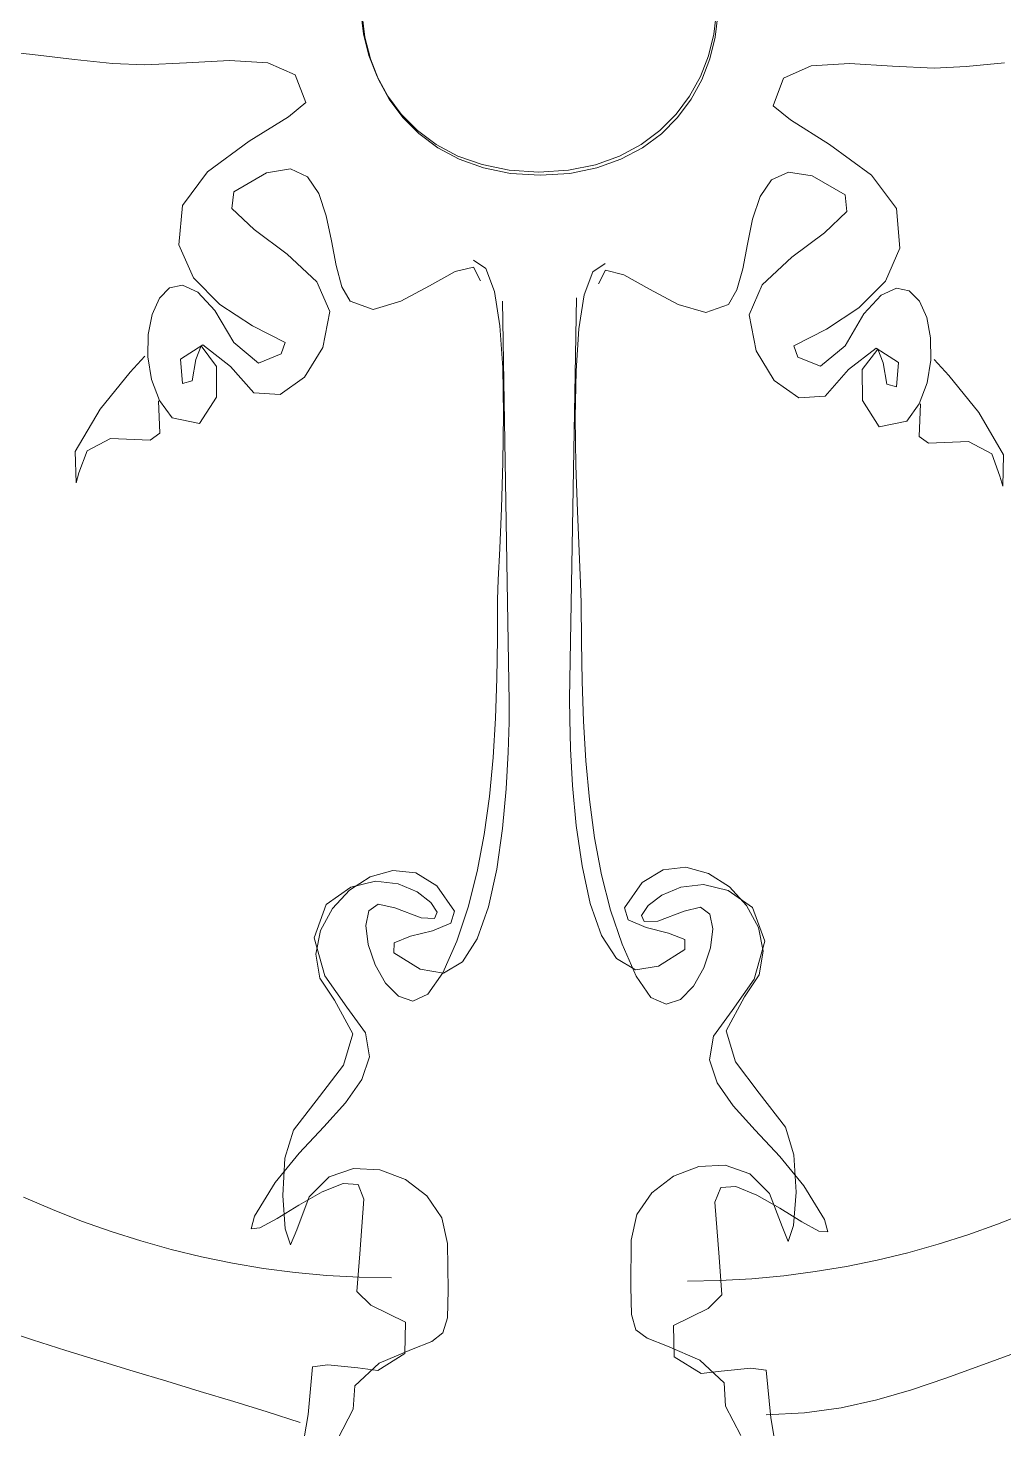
# Model space of a CAD drawing. Header units: centimetres. Extents: x -377343 to 693706, y 194584 to 813780.
# Drawn here: x 161332.78 to 161364.85, y 498018.21 to 498064.25 of the extents above; entities that cross this region are included whole.
import ezdxf

# ---------------------------------------------------------------- set-up
doc = ezdxf.new("R2010")
doc.units = ezdxf.units.CM
doc.layers.add('PIPA', color=11, linetype='Continuous')
doc.layers.add('TEXT', color=7, linetype='Continuous')

msp = doc.modelspace()

# ---------------------------------------------------------------- linework, layer by layer
at = {"layer": 'PIPA', "lineweight": 35, "extrusion": (0, 0.816497, 0.57735), "elevation": 193451.324}
msp.add_lwpolyline([(-421704.212, -325591.681), (-159560.265, -63447.734), (377343.333, -600351.331), (-158232.47, -1135927.133), (-693706.405, -600453.199), (-454216.825, -360963.619)], dxfattribs=at)
at = {"layer": 'TEXT', "color": 2, "linetype": 'Continuous', "lineweight": 13}
for p, q in [((161343.804, 498064.051), (161343.716, 498064.779)), ((161343.804, 498064.051), (161343.716, 498064.779)), ((161343.85, 498063.945), (161343.761, 498064.673)), ((161343.85, 498063.945), (161343.761, 498064.673)), ((161355.405, 498064.778), (161355.316, 498064.05)), ((161355.405, 498064.778), (161355.316, 498064.05)), ((161355.45, 498064.672), (161355.362, 498063.944)), ((161355.45, 498064.672), (161355.362, 498063.944)), ((161343.981, 498063.34), (161343.804, 498064.051)), ((161343.981, 498063.34), (161343.804, 498064.051)), ((161344.027, 498063.234), (161343.85, 498063.945)), ((161344.027, 498063.234), (161343.85, 498063.945)), ((161355.316, 498064.05), (161355.139, 498063.338)), ((161355.316, 498064.05), (161355.139, 498063.338)), ((161355.362, 498063.944), (161355.185, 498063.232)), ((161355.362, 498063.944), (161355.185, 498063.232)), ((161331.487, 498063.528), (161332.921, 498063.374)), ((161331.487, 498063.528), (161332.921, 498063.374)), ((161332.921, 498063.374), (161334.302, 498063.213)), ((161332.921, 498063.374), (161334.302, 498063.213)), ((161344.247, 498062.656), (161343.981, 498063.34)), ((161344.247, 498062.656), (161343.981, 498063.34)), ((161355.139, 498063.338), (161354.873, 498062.655)), ((161355.139, 498063.338), (161354.873, 498062.655)), ((161334.302, 498063.213), (161335.557, 498063.086)), ((161334.302, 498063.213), (161335.557, 498063.086)), ((161335.557, 498063.086), (161336.61, 498063.035)), ((161335.557, 498063.086), (161336.61, 498063.035)), ((161336.61, 498063.035), (161337.982, 498063.101)), ((161336.61, 498063.035), (161337.982, 498063.101)), ((161337.982, 498063.101), (161339.398, 498063.183)), ((161337.982, 498063.101), (161339.398, 498063.183)), ((161339.398, 498063.183), (161340.656, 498063.108)), ((161339.398, 498063.183), (161340.656, 498063.108)), ((161340.656, 498063.108), (161341.558, 498062.704)), ((161340.656, 498063.108), (161341.558, 498062.704)), ((161344.292, 498062.55), (161344.027, 498063.234)), ((161344.292, 498062.55), (161344.027, 498063.234)), ((161355.185, 498063.232), (161354.919, 498062.549)), ((161355.185, 498063.232), (161354.919, 498062.549)), ((161358.51, 498063.002), (161357.608, 498062.598)), ((161358.51, 498063.002), (161357.608, 498062.598)), ((161359.768, 498063.077), (161358.51, 498063.002)), ((161359.768, 498063.077), (161358.51, 498063.002)), ((161361.184, 498062.995), (161359.768, 498063.077)), ((161361.184, 498062.995), (161359.768, 498063.077)), ((161362.556, 498062.929), (161361.184, 498062.995)), ((161362.556, 498062.929), (161361.184, 498062.995)), ((161363.61, 498062.98), (161362.556, 498062.929)), ((161363.61, 498062.98), (161362.556, 498062.929)), ((161364.864, 498063.107), (161363.61, 498062.98)), ((161364.864, 498063.107), (161363.61, 498062.98)), ((161341.558, 498062.704), (161341.903, 498061.796)), ((161341.558, 498062.704), (161341.903, 498061.796)), ((161344.601, 498062.011), (161344.247, 498062.656)), ((161344.601, 498062.011), (161344.247, 498062.656)), ((161344.646, 498061.905), (161344.292, 498062.55)), ((161344.646, 498061.905), (161344.292, 498062.55)), ((161354.873, 498062.655), (161354.519, 498062.01)), ((161354.873, 498062.655), (161354.519, 498062.01)), ((161354.919, 498062.549), (161354.565, 498061.904)), ((161354.919, 498062.549), (161354.565, 498061.904)), ((161357.608, 498062.598), (161357.263, 498061.69)), ((161357.608, 498062.598), (161357.263, 498061.69)), ((161345.043, 498061.416), (161344.601, 498062.011)), ((161345.043, 498061.416), (161344.601, 498062.011)), ((161345.089, 498061.31), (161344.646, 498061.905)), ((161345.089, 498061.31), (161344.646, 498061.905)), ((161354.519, 498062.01), (161354.076, 498061.415)), ((161354.519, 498062.01), (161354.076, 498061.415)), ((161354.565, 498061.904), (161354.122, 498061.309)), ((161354.565, 498061.904), (161354.122, 498061.309)), ((161341.903, 498061.796), (161341.333, 498061.332)), ((161341.903, 498061.796), (161341.333, 498061.332)), ((161345.575, 498060.882), (161345.043, 498061.416)), ((161345.575, 498060.882), (161345.043, 498061.416)), ((161354.076, 498061.415), (161353.545, 498060.881)), ((161354.076, 498061.415), (161353.545, 498060.881)), ((161357.263, 498061.69), (161357.833, 498061.226)), ((161357.263, 498061.69), (161357.833, 498061.226)), ((161341.333, 498061.332), (161340.045, 498060.53)), ((161341.333, 498061.332), (161340.045, 498060.53)), ((161345.62, 498060.776), (161345.089, 498061.31)), ((161345.62, 498060.776), (161345.089, 498061.31)), ((161354.122, 498061.309), (161353.591, 498060.775)), ((161354.122, 498061.309), (161353.591, 498060.775)), ((161357.833, 498061.226), (161359.121, 498060.424)), ((161357.833, 498061.226), (161359.121, 498060.424)), ((161340.045, 498060.53), (161338.673, 498059.516)), ((161340.045, 498060.53), (161338.673, 498059.516)), ((161346.194, 498060.42), (161345.575, 498060.882)), ((161346.194, 498060.42), (161345.575, 498060.882)), ((161346.24, 498060.314), (161345.62, 498060.776)), ((161346.24, 498060.314), (161345.62, 498060.776)), ((161353.545, 498060.881), (161352.925, 498060.419)), ((161353.545, 498060.881), (161352.925, 498060.419)), ((161353.591, 498060.775), (161352.971, 498060.313)), ((161353.591, 498060.775), (161352.971, 498060.313)), ((161346.903, 498060.041), (161346.194, 498060.42)), ((161346.903, 498060.041), (161346.194, 498060.42)), ((161346.948, 498059.935), (161346.24, 498060.314)), ((161346.948, 498059.935), (161346.24, 498060.314)), ((161347.7, 498059.757), (161346.903, 498060.041)), ((161347.7, 498059.757), (161346.903, 498060.041)), ((161352.217, 498060.041), (161351.42, 498059.756)), ((161352.217, 498060.041), (161351.42, 498059.756)), ((161352.925, 498060.419), (161352.217, 498060.041)), ((161352.925, 498060.419), (161352.217, 498060.041)), ((161352.971, 498060.313), (161352.262, 498059.935)), ((161352.971, 498060.313), (161352.262, 498059.935)), ((161359.121, 498060.424), (161360.493, 498059.41)), ((161359.121, 498060.424), (161360.493, 498059.41)), ((161340.615, 498059.49), (161341.403, 498059.621)), ((161340.615, 498059.49), (161341.403, 498059.621)), ((161341.403, 498059.621), (161341.957, 498059.361)), ((161341.403, 498059.621), (161341.957, 498059.361)), ((161347.745, 498059.651), (161346.948, 498059.935)), ((161347.745, 498059.651), (161346.948, 498059.935)), ((161348.585, 498059.577), (161347.7, 498059.757)), ((161348.585, 498059.577), (161347.7, 498059.757)), ((161348.631, 498059.471), (161347.745, 498059.651)), ((161348.631, 498059.471), (161347.745, 498059.651)), ((161349.559, 498059.515), (161348.585, 498059.577)), ((161349.559, 498059.515), (161348.585, 498059.577)), ((161350.534, 498059.577), (161349.56, 498059.515)), ((161350.534, 498059.577), (161349.56, 498059.515)), ((161351.42, 498059.756), (161350.534, 498059.577)), ((161351.42, 498059.756), (161350.534, 498059.577)), ((161351.465, 498059.65), (161350.58, 498059.471)), ((161351.465, 498059.65), (161350.58, 498059.471)), ((161352.262, 498059.935), (161351.465, 498059.65)), ((161352.262, 498059.935), (161351.465, 498059.65)), ((161338.673, 498059.516), (161337.849, 498058.418)), ((161338.673, 498059.516), (161337.849, 498058.418)), ((161339.538, 498058.869), (161340.615, 498059.49)), ((161339.538, 498058.869), (161340.615, 498059.49)), ((161341.957, 498059.361), (161342.33, 498058.812)), ((161341.957, 498059.361), (161342.33, 498058.812)), ((161349.605, 498059.409), (161348.631, 498059.471)), ((161349.605, 498059.409), (161348.631, 498059.471)), ((161349.56, 498059.515), (161349.559, 498059.515)), ((161349.56, 498059.515), (161349.559, 498059.515)), ((161349.606, 498059.409), (161349.605, 498059.409)), ((161349.606, 498059.409), (161349.605, 498059.409)), ((161350.58, 498059.471), (161349.606, 498059.409)), ((161350.58, 498059.471), (161349.606, 498059.409)), ((161357.209, 498059.255), (161356.836, 498058.706)), ((161357.209, 498059.255), (161356.836, 498058.706)), ((161357.763, 498059.515), (161357.209, 498059.255)), ((161357.763, 498059.515), (161357.209, 498059.255)), ((161358.551, 498059.384), (161357.763, 498059.515)), ((161358.551, 498059.384), (161357.763, 498059.515)), ((161359.628, 498058.763), (161358.551, 498059.384)), ((161359.628, 498058.763), (161358.551, 498059.384)), ((161360.493, 498059.41), (161361.317, 498058.312)), ((161360.493, 498059.41), (161361.317, 498058.312)), ((161339.477, 498058.318), (161339.538, 498058.869)), ((161339.477, 498058.318), (161339.538, 498058.869)), ((161342.33, 498058.812), (161342.577, 498058.075)), ((161342.33, 498058.812), (161342.577, 498058.075)), ((161356.836, 498058.706), (161356.589, 498057.969)), ((161356.836, 498058.706), (161356.589, 498057.969)), ((161359.689, 498058.212), (161359.628, 498058.763)), ((161359.689, 498058.212), (161359.628, 498058.763)), ((161337.849, 498058.418), (161337.736, 498057.117)), ((161337.849, 498058.418), (161337.736, 498057.117)), ((161340.21, 498057.627), (161339.477, 498058.318)), ((161340.21, 498057.627), (161339.477, 498058.318)), ((161358.956, 498057.521), (161359.689, 498058.212)), ((161358.956, 498057.521), (161359.689, 498058.212)), ((161361.317, 498058.312), (161361.43, 498057.011)), ((161361.317, 498058.312), (161361.43, 498057.011)), ((161342.577, 498058.075), (161342.75, 498057.25)), ((161342.577, 498058.075), (161342.75, 498057.25)), ((161356.589, 498057.969), (161356.416, 498057.144)), ((161356.589, 498057.969), (161356.416, 498057.144)), ((161341.289, 498056.817), (161340.21, 498057.627)), ((161341.289, 498056.817), (161340.21, 498057.627)), ((161357.877, 498056.711), (161358.956, 498057.521)), ((161357.877, 498056.711), (161358.956, 498057.521)), ((161337.736, 498057.117), (161338.211, 498056.038)), ((161337.736, 498057.117), (161338.211, 498056.038)), ((161342.266, 498055.91), (161341.289, 498056.817)), ((161342.266, 498055.91), (161341.289, 498056.817)), ((161342.75, 498057.25), (161342.903, 498056.44)), ((161342.75, 498057.25), (161342.903, 498056.44)), ((161356.416, 498057.144), (161356.263, 498056.334)), ((161356.416, 498057.144), (161356.263, 498056.334)), ((161361.43, 498057.011), (161360.955, 498055.932)), ((161361.43, 498057.011), (161360.955, 498055.932)), ((161342.903, 498056.44), (161343.091, 498055.745)), ((161342.903, 498056.44), (161343.091, 498055.745)), ((161346.812, 498056.241), (161347.415, 498056.391)), ((161346.812, 498056.241), (161347.415, 498056.391)), ((161347.415, 498056.391), (161347.646, 498055.941)), ((161347.415, 498056.391), (161347.646, 498055.941)), ((161347.826, 498056.341), (161347.421, 498056.617)), ((161347.826, 498056.341), (161347.421, 498056.617)), ((161348.108, 498055.587), (161347.826, 498056.341)), ((161348.108, 498055.587), (161347.826, 498056.341)), ((161351.34, 498056.235), (161351.745, 498056.51)), ((161351.34, 498056.235), (161351.745, 498056.51)), ((161356.9, 498055.804), (161357.877, 498056.711)), ((161356.9, 498055.804), (161357.877, 498056.711)), ((161338.211, 498056.038), (161339.081, 498055.159)), ((161338.211, 498056.038), (161339.081, 498055.159)), ((161342.691, 498054.927), (161342.266, 498055.91)), ((161342.691, 498054.927), (161342.266, 498055.91)), ((161345.971, 498055.772), (161346.812, 498056.241)), ((161345.971, 498055.772), (161346.812, 498056.241)), ((161351.058, 498055.481), (161351.34, 498056.235)), ((161351.058, 498055.481), (161351.34, 498056.235)), ((161351.751, 498056.285), (161351.52, 498055.835)), ((161351.751, 498056.285), (161351.52, 498055.835)), ((161352.354, 498056.135), (161351.751, 498056.285)), ((161352.354, 498056.135), (161351.751, 498056.285)), ((161353.195, 498055.666), (161352.354, 498056.135)), ((161353.195, 498055.666), (161352.354, 498056.135)), ((161356.263, 498056.334), (161356.075, 498055.639)), ((161356.263, 498056.334), (161356.075, 498055.639)), ((161360.955, 498055.932), (161360.085, 498055.053)), ((161360.955, 498055.932), (161360.085, 498055.053)), ((161337.43, 498055.714), (161337.094, 498055.372)), ((161337.43, 498055.714), (161337.094, 498055.372)), ((161337.852, 498055.801), (161337.43, 498055.714)), ((161337.852, 498055.801), (161337.43, 498055.714)), ((161338.352, 498055.571), (161337.852, 498055.801)), ((161338.352, 498055.571), (161337.852, 498055.801)), ((161338.917, 498054.963), (161338.352, 498055.571)), ((161338.917, 498054.963), (161338.352, 498055.571)), ((161343.091, 498055.745), (161343.367, 498055.265)), ((161343.091, 498055.745), (161343.367, 498055.265)), ((161345.027, 498055.265), (161345.971, 498055.772)), ((161345.027, 498055.265), (161345.971, 498055.772)), ((161348.286, 498054.464), (161348.108, 498055.587)), ((161348.286, 498054.464), (161348.108, 498055.587)), ((161350.88, 498054.358), (161351.058, 498055.481)), ((161350.88, 498054.358), (161351.058, 498055.481)), ((161354.139, 498055.159), (161353.195, 498055.666)), ((161354.139, 498055.159), (161353.195, 498055.666)), ((161356.075, 498055.639), (161355.799, 498055.159)), ((161356.075, 498055.639), (161355.799, 498055.159)), ((161356.475, 498054.821), (161356.9, 498055.804)), ((161356.475, 498054.821), (161356.9, 498055.804)), ((161360.249, 498054.857), (161360.814, 498055.465)), ((161360.249, 498054.857), (161360.814, 498055.465)), ((161360.814, 498055.465), (161361.314, 498055.695)), ((161360.814, 498055.465), (161361.314, 498055.695)), ((161361.314, 498055.695), (161361.736, 498055.608)), ((161361.314, 498055.695), (161361.736, 498055.608)), ((161361.736, 498055.608), (161362.072, 498055.266)), ((161361.736, 498055.608), (161362.072, 498055.266)), ((161337.094, 498055.372), (161336.856, 498054.837)), ((161337.094, 498055.372), (161336.856, 498054.837)), ((161339.538, 498053.914), (161338.917, 498054.963)), ((161339.538, 498053.914), (161338.917, 498054.963)), ((161339.081, 498055.159), (161340.152, 498054.458)), ((161339.081, 498055.159), (161340.152, 498054.458)), ((161343.367, 498055.265), (161344.114, 498055.002)), ((161343.367, 498055.265), (161344.114, 498055.002)), ((161344.114, 498055.002), (161345.027, 498055.265)), ((161344.114, 498055.002), (161345.027, 498055.265)), ((161348.367, 498055.272), (161348.592, 498042.097)), ((161348.367, 498055.272), (161348.592, 498042.097)), ((161350.799, 498055.378), (161350.574, 498042.203)), ((161350.799, 498055.378), (161350.574, 498042.203)), ((161355.052, 498054.896), (161354.139, 498055.159)), ((161355.052, 498054.896), (161354.139, 498055.159)), ((161355.799, 498055.159), (161355.052, 498054.896)), ((161355.799, 498055.159), (161355.052, 498054.896)), ((161360.085, 498055.053), (161359.014, 498054.352)), ((161360.085, 498055.053), (161359.014, 498054.352)), ((161362.072, 498055.266), (161362.31, 498054.731)), ((161362.072, 498055.266), (161362.31, 498054.731)), ((161336.856, 498054.837), (161336.728, 498054.171)), ((161336.856, 498054.837), (161336.728, 498054.171)), ((161342.46, 498053.745), (161342.691, 498054.927)), ((161342.46, 498053.745), (161342.691, 498054.927)), ((161356.706, 498053.639), (161356.475, 498054.821)), ((161356.706, 498053.639), (161356.475, 498054.821)), ((161359.628, 498053.808), (161360.249, 498054.857)), ((161359.628, 498053.808), (161360.249, 498054.857)), ((161362.31, 498054.731), (161362.439, 498054.065)), ((161362.31, 498054.731), (161362.439, 498054.065)), ((161336.728, 498054.171), (161336.718, 498053.436)), ((161336.728, 498054.171), (161336.718, 498053.436)), ((161340.152, 498054.458), (161341.227, 498053.914)), ((161340.152, 498054.458), (161341.227, 498053.914)), ((161348.379, 498053.082), (161348.286, 498054.464)), ((161348.379, 498053.082), (161348.286, 498054.464)), ((161350.787, 498052.976), (161350.88, 498054.358)), ((161350.787, 498052.976), (161350.88, 498054.358)), ((161359.014, 498054.352), (161357.939, 498053.808)), ((161359.014, 498054.352), (161357.939, 498053.808)), ((161362.439, 498054.065), (161362.448, 498053.33)), ((161362.439, 498054.065), (161362.448, 498053.33)), ((161337.782, 498053.359), (161338.516, 498053.831)), ((161337.782, 498053.359), (161338.516, 498053.831)), ((161338.467, 498053.798), (161338.285, 498053.351)), ((161338.467, 498053.798), (161338.285, 498053.351)), ((161338.975, 498053.126), (161338.467, 498053.798)), ((161338.975, 498053.126), (161338.467, 498053.798)), ((161338.516, 498053.831), (161339.426, 498053.126)), ((161338.516, 498053.831), (161339.426, 498053.126)), ((161340.351, 498053.238), (161339.538, 498053.914)), ((161340.351, 498053.238), (161339.538, 498053.914)), ((161341.227, 498053.914), (161341.09, 498053.539)), ((161341.227, 498053.914), (161341.09, 498053.539)), ((161341.866, 498052.769), (161342.46, 498053.745)), ((161341.866, 498052.769), (161342.46, 498053.745)), ((161357.3, 498052.663), (161356.706, 498053.639)), ((161357.3, 498052.663), (161356.706, 498053.639)), ((161357.939, 498053.808), (161358.076, 498053.433)), ((161357.939, 498053.808), (161358.076, 498053.433)), ((161358.815, 498053.132), (161359.628, 498053.808)), ((161358.815, 498053.132), (161359.628, 498053.808)), ((161360.65, 498053.725), (161359.74, 498053.02)), ((161360.65, 498053.725), (161359.74, 498053.02)), ((161360.191, 498053.02), (161360.699, 498053.692)), ((161360.191, 498053.02), (161360.699, 498053.692)), ((161361.384, 498053.253), (161360.65, 498053.725)), ((161361.384, 498053.253), (161360.65, 498053.725)), ((161360.699, 498053.692), (161360.881, 498053.245)), ((161360.699, 498053.692), (161360.881, 498053.245)), ((161336.61, 498053.464), (161336.132, 498052.939)), ((161336.61, 498053.464), (161336.132, 498052.939)), ((161336.718, 498053.436), (161336.838, 498052.694)), ((161336.718, 498053.436), (161336.838, 498052.694)), ((161337.849, 498052.563), (161337.782, 498053.359)), ((161337.849, 498052.563), (161337.782, 498053.359)), ((161338.285, 498053.351), (161338.168, 498052.651)), ((161338.285, 498053.351), (161338.168, 498052.651)), ((161338.971, 498052.112), (161338.975, 498053.126)), ((161338.971, 498052.112), (161338.975, 498053.126)), ((161339.426, 498053.126), (161340.198, 498052.254)), ((161339.426, 498053.126), (161340.198, 498052.254)), ((161341.09, 498053.539), (161340.351, 498053.238)), ((161341.09, 498053.539), (161340.351, 498053.238)), ((161358.076, 498053.433), (161358.815, 498053.132)), ((161358.076, 498053.433), (161358.815, 498053.132)), ((161360.881, 498053.245), (161360.998, 498052.545)), ((161360.881, 498053.245), (161360.998, 498052.545)), ((161361.317, 498052.457), (161361.384, 498053.253)), ((161361.317, 498052.457), (161361.384, 498053.253)), ((161362.448, 498053.33), (161362.328, 498052.588)), ((161362.448, 498053.33), (161362.328, 498052.588)), ((161362.556, 498053.357), (161363.034, 498052.833)), ((161362.556, 498053.357), (161363.034, 498052.833)), ((161336.132, 498052.939), (161335.147, 498051.718)), ((161336.132, 498052.939), (161335.147, 498051.718)), ((161336.838, 498052.694), (161337.099, 498052.007)), ((161336.838, 498052.694), (161337.099, 498052.007)), ((161341.062, 498052.203), (161341.866, 498052.769)), ((161341.062, 498052.203), (161341.866, 498052.769)), ((161348.406, 498051.549), (161348.379, 498053.082)), ((161348.406, 498051.549), (161348.379, 498053.082)), ((161350.76, 498051.443), (161350.787, 498052.976)), ((161350.76, 498051.443), (161350.787, 498052.976)), ((161358.104, 498052.097), (161357.3, 498052.663)), ((161358.104, 498052.097), (161357.3, 498052.663)), ((161359.74, 498053.02), (161358.968, 498052.148)), ((161359.74, 498053.02), (161358.968, 498052.148)), ((161360.195, 498052.006), (161360.191, 498053.02)), ((161360.195, 498052.006), (161360.191, 498053.02)), ((161363.034, 498052.833), (161364.019, 498051.612)), ((161363.034, 498052.833), (161364.019, 498051.612)), ((161338.168, 498052.651), (161337.849, 498052.563)), ((161338.168, 498052.651), (161337.849, 498052.563)), ((161340.198, 498052.254), (161341.062, 498052.203)), ((161340.198, 498052.254), (161341.062, 498052.203)), ((161360.998, 498052.545), (161361.317, 498052.457)), ((161360.998, 498052.545), (161361.317, 498052.457)), ((161362.328, 498052.588), (161362.067, 498051.901)), ((161362.328, 498052.588), (161362.067, 498051.901)), ((161337.103, 498050.928), (161337.061, 498052)), ((161337.103, 498050.928), (161337.061, 498052)), ((161337.099, 498052.007), (161337.511, 498051.437)), ((161337.099, 498052.007), (161337.511, 498051.437)), ((161338.416, 498051.249), (161338.971, 498052.112)), ((161338.416, 498051.249), (161338.971, 498052.112)), ((161358.968, 498052.148), (161358.104, 498052.097)), ((161358.968, 498052.148), (161358.104, 498052.097)), ((161360.75, 498051.143), (161360.195, 498052.006)), ((161360.75, 498051.143), (161360.195, 498052.006)), ((161362.067, 498051.901), (161361.655, 498051.331)), ((161362.067, 498051.901), (161361.655, 498051.331)), ((161362.063, 498050.822), (161362.105, 498051.894)), ((161362.063, 498050.822), (161362.105, 498051.894)), ((161335.147, 498051.718), (161334.33, 498050.328)), ((161335.147, 498051.718), (161334.33, 498050.328)), ((161337.511, 498051.437), (161338.416, 498051.249)), ((161337.511, 498051.437), (161338.416, 498051.249)), ((161348.385, 498049.976), (161348.406, 498051.549)), ((161348.385, 498049.976), (161348.406, 498051.549)), ((161350.781, 498049.87), (161350.76, 498051.443)), ((161350.781, 498049.87), (161350.76, 498051.443)), ((161361.655, 498051.331), (161360.75, 498051.143)), ((161361.655, 498051.331), (161360.75, 498051.143)), ((161364.019, 498051.612), (161364.836, 498050.222)), ((161364.019, 498051.612), (161364.836, 498050.222)), ((161336.794, 498050.707), (161337.103, 498050.928)), ((161336.794, 498050.707), (161337.103, 498050.928)), ((161362.372, 498050.601), (161362.063, 498050.822)), ((161362.372, 498050.601), (161362.063, 498050.822)), ((161334.45, 498049.627), (161334.717, 498050.356)), ((161334.45, 498049.627), (161334.717, 498050.356)), ((161334.717, 498050.356), (161335.484, 498050.761)), ((161334.717, 498050.356), (161335.484, 498050.761)), ((161335.484, 498050.761), (161336.794, 498050.707)), ((161335.484, 498050.761), (161336.794, 498050.707)), ((161363.682, 498050.655), (161362.372, 498050.601)), ((161363.682, 498050.655), (161362.372, 498050.601)), ((161364.449, 498050.25), (161363.682, 498050.655)), ((161364.449, 498050.25), (161363.682, 498050.655)), ((161334.33, 498050.328), (161334.358, 498049.297)), ((161334.33, 498050.328), (161334.358, 498049.297)), ((161348.337, 498048.472), (161348.385, 498049.976)), ((161348.337, 498048.472), (161348.385, 498049.976)), ((161364.716, 498049.521), (161364.449, 498050.25)), ((161364.716, 498049.521), (161364.449, 498050.25)), ((161364.836, 498050.222), (161364.808, 498049.191)), ((161364.836, 498050.222), (161364.808, 498049.191)), ((161334.358, 498049.297), (161334.45, 498049.627)), ((161334.358, 498049.297), (161334.45, 498049.627)), ((161350.829, 498048.366), (161350.781, 498049.87)), ((161350.829, 498048.366), (161350.781, 498049.87)), ((161364.808, 498049.191), (161364.716, 498049.521)), ((161364.808, 498049.191), (161364.716, 498049.521)), ((161348.278, 498047.147), (161348.337, 498048.472)), ((161348.278, 498047.147), (161348.337, 498048.472)), ((161350.888, 498047.041), (161350.829, 498048.366)), ((161350.888, 498047.041), (161350.829, 498048.366)), ((161348.229, 498046.109), (161348.278, 498047.147)), ((161348.229, 498046.109), (161348.278, 498047.147)), ((161350.937, 498046.003), (161350.888, 498047.041)), ((161350.937, 498046.003), (161350.888, 498047.041)), ((161348.209, 498045.468), (161348.229, 498046.109)), ((161348.209, 498045.468), (161348.229, 498046.109)), ((161350.957, 498045.362), (161350.937, 498046.003)), ((161350.957, 498045.362), (161350.937, 498046.003)), ((161348.204, 498044.176), (161348.209, 498045.468)), ((161348.204, 498044.176), (161348.209, 498045.468)), ((161350.962, 498044.07), (161350.957, 498045.362)), ((161350.962, 498044.07), (161350.957, 498045.362)), ((161348.184, 498042.873), (161348.204, 498044.176)), ((161348.184, 498042.873), (161348.204, 498044.176)), ((161350.982, 498042.767), (161350.962, 498044.07)), ((161350.982, 498042.767), (161350.962, 498044.07)), ((161348.139, 498041.569), (161348.184, 498042.873)), ((161348.139, 498041.569), (161348.184, 498042.873)), ((161351.027, 498041.463), (161350.982, 498042.767)), ((161351.027, 498041.463), (161350.982, 498042.767)), ((161348.592, 498042.097), (161348.586, 498041.431)), ((161348.592, 498042.097), (161348.586, 498041.431)), ((161350.574, 498042.203), (161350.58, 498041.537)), ((161350.574, 498042.203), (161350.58, 498041.537)), ((161348.061, 498040.272), (161348.139, 498041.569)), ((161348.061, 498040.272), (161348.139, 498041.569)), ((161348.586, 498041.431), (161348.558, 498040.448)), ((161348.586, 498041.431), (161348.558, 498040.448)), ((161350.58, 498041.537), (161350.608, 498040.554)), ((161350.58, 498041.537), (161350.608, 498040.554)), ((161351.105, 498040.166), (161351.027, 498041.463)), ((161351.105, 498040.166), (161351.027, 498041.463)), ((161347.941, 498038.994), (161348.061, 498040.272)), ((161347.941, 498038.994), (161348.061, 498040.272)), ((161348.558, 498040.448), (161348.492, 498039.249)), ((161348.558, 498040.448), (161348.492, 498039.249)), ((161350.608, 498040.554), (161350.674, 498039.355)), ((161350.608, 498040.554), (161350.674, 498039.355)), ((161351.225, 498038.888), (161351.105, 498040.166)), ((161351.225, 498038.888), (161351.105, 498040.166)), ((161350.674, 498039.355), (161350.793, 498038.041)), ((161350.674, 498039.355), (161350.793, 498038.041)), ((161347.771, 498037.742), (161347.941, 498038.994)), ((161347.771, 498037.742), (161347.941, 498038.994)), ((161348.492, 498039.249), (161348.373, 498037.935)), ((161348.492, 498039.249), (161348.373, 498037.935)), ((161351.395, 498037.636), (161351.225, 498038.888)), ((161351.395, 498037.636), (161351.225, 498038.888)), ((161348.373, 498037.935), (161348.184, 498036.607)), ((161348.373, 498037.935), (161348.184, 498036.607)), ((161350.793, 498038.041), (161350.982, 498036.713)), ((161350.793, 498038.041), (161350.982, 498036.713)), ((161347.541, 498036.527), (161347.771, 498037.742)), ((161347.541, 498036.527), (161347.771, 498037.742)), ((161351.625, 498036.421), (161351.395, 498037.636)), ((161351.625, 498036.421), (161351.395, 498037.636)), ((161344.769, 498036.561), (161344.025, 498036.354)), ((161344.769, 498036.561), (161344.025, 498036.354)), ((161345.516, 498036.48), (161344.769, 498036.561)), ((161345.516, 498036.48), (161344.769, 498036.561)), ((161348.184, 498036.607), (161347.911, 498035.368)), ((161348.184, 498036.607), (161347.911, 498035.368)), ((161350.982, 498036.713), (161351.255, 498035.474)), ((161350.982, 498036.713), (161351.255, 498035.474)), ((161352.957, 498036.161), (161353.65, 498036.586)), ((161352.957, 498036.161), (161353.65, 498036.586)), ((161353.65, 498036.586), (161354.397, 498036.667)), ((161353.65, 498036.586), (161354.397, 498036.667)), ((161354.397, 498036.667), (161355.141, 498036.46)), ((161354.397, 498036.667), (161355.141, 498036.46)), ((161344.025, 498036.354), (161343.342, 498035.918)), ((161344.025, 498036.354), (161343.342, 498035.918)), ((161343.386, 498036.014), (161344.193, 498036.204)), ((161343.386, 498036.014), (161344.193, 498036.204)), ((161344.193, 498036.204), (161344.939, 498036.118)), ((161344.193, 498036.204), (161344.939, 498036.118)), ((161344.939, 498036.118), (161345.566, 498035.854)), ((161344.939, 498036.118), (161345.566, 498035.854)), ((161346.209, 498036.055), (161345.516, 498036.48)), ((161346.209, 498036.055), (161345.516, 498036.48)), ((161347.243, 498035.357), (161347.541, 498036.527)), ((161347.243, 498035.357), (161347.541, 498036.527)), ((161351.923, 498035.251), (161351.625, 498036.421)), ((161351.923, 498035.251), (161351.625, 498036.421)), ((161352.375, 498035.334), (161352.957, 498036.161)), ((161352.375, 498035.334), (161352.957, 498036.161)), ((161354.973, 498036.098), (161354.227, 498036.012)), ((161354.973, 498036.098), (161354.227, 498036.012)), ((161355.78, 498035.908), (161354.973, 498036.098)), ((161355.78, 498035.908), (161354.973, 498036.098)), ((161355.141, 498036.46), (161355.824, 498036.024)), ((161355.141, 498036.46), (161355.824, 498036.024)), ((161342.579, 498035.447), (161343.386, 498036.014)), ((161342.579, 498035.447), (161343.386, 498036.014)), ((161343.342, 498035.918), (161342.777, 498035.309)), ((161343.342, 498035.918), (161342.777, 498035.309)), ((161345.566, 498035.854), (161346.014, 498035.511)), ((161345.566, 498035.854), (161346.014, 498035.511)), ((161346.791, 498035.228), (161346.209, 498036.055)), ((161346.791, 498035.228), (161346.209, 498036.055)), ((161353.6, 498035.748), (161353.152, 498035.405)), ((161353.6, 498035.748), (161353.152, 498035.405)), ((161354.227, 498036.012), (161353.6, 498035.748)), ((161354.227, 498036.012), (161353.6, 498035.748)), ((161356.587, 498035.34), (161355.78, 498035.908)), ((161356.587, 498035.34), (161355.78, 498035.908)), ((161355.824, 498036.024), (161356.389, 498035.415)), ((161355.824, 498036.024), (161356.389, 498035.415)), ((161342.178, 498034.345), (161342.579, 498035.447)), ((161342.178, 498034.345), (161342.579, 498035.447)), ((161342.777, 498035.309), (161342.388, 498034.585)), ((161342.777, 498035.309), (161342.388, 498034.585)), ((161343.978, 498035.23), (161343.88, 498034.751)), ((161343.978, 498035.23), (161343.88, 498034.751)), ((161344.285, 498035.459), (161343.978, 498035.23)), ((161344.285, 498035.459), (161343.978, 498035.23)), ((161344.831, 498035.334), (161344.285, 498035.459)), ((161344.831, 498035.334), (161344.285, 498035.459)), ((161345.691, 498035), (161344.831, 498035.334)), ((161345.691, 498035), (161344.831, 498035.334)), ((161346.014, 498035.511), (161346.224, 498035.188)), ((161346.014, 498035.511), (161346.224, 498035.188)), ((161346.224, 498035.188), (161346.136, 498034.985)), ((161346.224, 498035.188), (161346.136, 498034.985)), ((161346.668, 498034.828), (161346.791, 498035.228)), ((161346.668, 498034.828), (161346.791, 498035.228)), ((161346.868, 498034.243), (161347.243, 498035.357)), ((161346.868, 498034.243), (161347.243, 498035.357)), ((161347.911, 498035.368), (161347.539, 498034.317)), ((161347.911, 498035.368), (161347.539, 498034.317)), ((161351.255, 498035.474), (161351.627, 498034.423)), ((161351.255, 498035.474), (161351.627, 498034.423)), ((161352.298, 498034.137), (161351.923, 498035.251)), ((161352.298, 498034.137), (161351.923, 498035.251)), ((161352.498, 498034.934), (161352.375, 498035.334)), ((161352.498, 498034.934), (161352.375, 498035.334)), ((161353.152, 498035.405), (161352.942, 498035.082)), ((161353.152, 498035.405), (161352.942, 498035.082)), ((161353.475, 498034.894), (161354.335, 498035.228)), ((161353.475, 498034.894), (161354.335, 498035.228)), ((161354.335, 498035.228), (161354.881, 498035.353)), ((161354.335, 498035.228), (161354.881, 498035.353)), ((161354.881, 498035.353), (161355.188, 498035.124)), ((161354.881, 498035.353), (161355.188, 498035.124)), ((161356.389, 498035.415), (161356.778, 498034.692)), ((161356.389, 498035.415), (161356.778, 498034.692)), ((161356.988, 498034.239), (161356.587, 498035.34)), ((161356.988, 498034.239), (161356.587, 498035.34)), ((161343.88, 498034.751), (161343.959, 498034.127)), ((161343.88, 498034.751), (161343.959, 498034.127)), ((161346.136, 498034.985), (161345.691, 498035)), ((161346.136, 498034.985), (161345.691, 498035)), ((161346.073, 498034.581), (161346.668, 498034.828)), ((161346.073, 498034.581), (161346.668, 498034.828)), ((161353.093, 498034.687), (161352.498, 498034.934)), ((161353.093, 498034.687), (161352.498, 498034.934)), ((161352.942, 498035.082), (161353.03, 498034.879)), ((161352.942, 498035.082), (161353.03, 498034.879)), ((161353.03, 498034.879), (161353.475, 498034.894)), ((161353.03, 498034.879), (161353.475, 498034.894)), ((161355.188, 498035.124), (161355.286, 498034.645)), ((161355.188, 498035.124), (161355.286, 498034.645)), ((161342.529, 498033.094), (161342.178, 498034.345)), ((161342.529, 498033.094), (161342.178, 498034.345)), ((161342.388, 498034.585), (161342.232, 498033.805)), ((161342.388, 498034.585), (161342.232, 498033.805)), ((161344.806, 498034.185), (161345.341, 498034.397)), ((161344.806, 498034.185), (161345.341, 498034.397)), ((161345.341, 498034.397), (161346.073, 498034.581)), ((161345.341, 498034.397), (161346.073, 498034.581)), ((161346.407, 498033.194), (161346.868, 498034.243)), ((161346.407, 498033.194), (161346.868, 498034.243)), ((161347.539, 498034.317), (161347.05, 498033.557)), ((161347.539, 498034.317), (161347.05, 498033.557)), ((161351.627, 498034.423), (161352.116, 498033.663)), ((161351.627, 498034.423), (161352.116, 498033.663)), ((161353.825, 498034.503), (161353.093, 498034.687)), ((161353.825, 498034.503), (161353.093, 498034.687)), ((161354.361, 498034.291), (161353.825, 498034.503)), ((161354.361, 498034.291), (161353.825, 498034.503)), ((161354.364, 498033.96), (161354.361, 498034.291)), ((161354.364, 498033.96), (161354.361, 498034.291)), ((161355.286, 498034.645), (161355.207, 498034.021)), ((161355.286, 498034.645), (161355.207, 498034.021)), ((161356.778, 498034.692), (161356.934, 498033.911)), ((161356.778, 498034.692), (161356.934, 498033.911)), ((161342.232, 498033.805), (161342.367, 498033.024)), ((161342.232, 498033.805), (161342.367, 498033.024)), ((161343.959, 498034.127), (161344.183, 498033.462)), ((161343.959, 498034.127), (161344.183, 498033.462)), ((161344.802, 498033.854), (161344.806, 498034.185)), ((161344.802, 498033.854), (161344.806, 498034.185)), ((161345.665, 498033.314), (161344.802, 498033.854)), ((161345.665, 498033.314), (161344.802, 498033.854)), ((161352.759, 498033.088), (161352.298, 498034.137)), ((161352.759, 498033.088), (161352.298, 498034.137)), ((161353.501, 498033.42), (161354.364, 498033.96)), ((161353.501, 498033.42), (161354.364, 498033.96)), ((161355.207, 498034.021), (161354.983, 498033.356)), ((161355.207, 498034.021), (161354.983, 498033.356)), ((161356.638, 498032.988), (161356.988, 498034.239)), ((161356.638, 498032.988), (161356.988, 498034.239)), ((161356.934, 498033.911), (161356.799, 498033.13)), ((161356.934, 498033.911), (161356.799, 498033.13)), ((161344.183, 498033.462), (161344.523, 498032.861)), ((161344.183, 498033.462), (161344.523, 498032.861)), ((161347.05, 498033.557), (161346.431, 498033.189)), ((161347.05, 498033.557), (161346.431, 498033.189)), ((161352.116, 498033.663), (161352.735, 498033.295)), ((161352.116, 498033.663), (161352.735, 498033.295)), ((161352.735, 498033.295), (161353.501, 498033.42)), ((161352.735, 498033.295), (161353.501, 498033.42)), ((161354.983, 498033.356), (161354.643, 498032.755)), ((161354.983, 498033.356), (161354.643, 498032.755)), ((161342.367, 498033.024), (161342.85, 498032.3)), ((161342.367, 498033.024), (161342.85, 498032.3)), ((161343.254, 498032.068), (161342.529, 498033.094)), ((161343.254, 498032.068), (161342.529, 498033.094)), ((161344.523, 498032.861), (161344.946, 498032.429)), ((161344.523, 498032.861), (161344.946, 498032.429)), ((161346.431, 498033.189), (161345.665, 498033.314)), ((161346.431, 498033.189), (161345.665, 498033.314)), ((161345.919, 498032.491), (161346.407, 498033.194)), ((161345.919, 498032.491), (161346.407, 498033.194)), ((161353.247, 498032.385), (161352.759, 498033.088)), ((161353.247, 498032.385), (161352.759, 498033.088)), ((161355.912, 498031.962), (161356.638, 498032.988)), ((161355.912, 498031.962), (161356.638, 498032.988)), ((161356.799, 498033.13), (161356.317, 498032.406)), ((161356.799, 498033.13), (161356.317, 498032.406)), ((161344.946, 498032.429), (161345.422, 498032.271)), ((161344.946, 498032.429), (161345.422, 498032.271)), ((161345.422, 498032.271), (161345.919, 498032.491)), ((161345.422, 498032.271), (161345.919, 498032.491)), ((161354.643, 498032.755), (161354.22, 498032.323)), ((161354.643, 498032.755), (161354.22, 498032.323)), ((161356.317, 498032.406), (161355.72, 498031.294)), ((161356.317, 498032.406), (161355.72, 498031.294)), ((161342.85, 498032.3), (161343.446, 498031.188)), ((161342.85, 498032.3), (161343.446, 498031.188)), ((161343.867, 498031.224), (161343.254, 498032.068)), ((161343.867, 498031.224), (161343.254, 498032.068)), ((161353.744, 498032.165), (161353.247, 498032.385)), ((161353.744, 498032.165), (161353.247, 498032.385)), ((161354.22, 498032.323), (161353.744, 498032.165)), ((161354.22, 498032.323), (161353.744, 498032.165)), ((161355.299, 498031.118), (161355.912, 498031.962)), ((161355.299, 498031.118), (161355.912, 498031.962)), ((161343.446, 498031.188), (161343.145, 498030.161)), ((161343.446, 498031.188), (161343.145, 498030.161)), ((161343.998, 498030.441), (161343.867, 498031.224)), ((161343.998, 498030.441), (161343.867, 498031.224)), ((161355.168, 498030.335), (161355.299, 498031.118)), ((161355.168, 498030.335), (161355.299, 498031.118)), ((161355.72, 498031.294), (161356.021, 498030.267)), ((161355.72, 498031.294), (161356.021, 498030.267)), ((161343.145, 498030.161), (161342.359, 498029.133)), ((161343.145, 498030.161), (161342.359, 498029.133)), ((161343.747, 498029.687), (161343.998, 498030.441)), ((161343.747, 498029.687), (161343.998, 498030.441)), ((161355.419, 498029.581), (161355.168, 498030.335)), ((161355.419, 498029.581), (161355.168, 498030.335)), ((161356.021, 498030.267), (161356.807, 498029.239)), ((161356.021, 498030.267), (161356.807, 498029.239)), ((161343.212, 498028.929), (161343.747, 498029.687)), ((161343.212, 498028.929), (161343.747, 498029.687)), ((161355.954, 498028.823), (161355.419, 498029.581)), ((161355.954, 498028.823), (161355.419, 498029.581)), ((161356.807, 498029.239), (161357.668, 498028.127)), ((161356.807, 498029.239), (161357.668, 498028.127)), ((161342.359, 498029.133), (161341.498, 498028.021)), ((161342.359, 498029.133), (161341.498, 498028.021)), ((161342.492, 498028.135), (161343.212, 498028.929)), ((161342.492, 498028.135), (161343.212, 498028.929)), ((161356.674, 498028.029), (161355.954, 498028.823)), ((161356.674, 498028.029), (161355.954, 498028.823)), ((161341.498, 498028.021), (161341.218, 498027.109)), ((161341.498, 498028.021), (161341.218, 498027.109)), ((161341.687, 498027.27), (161342.492, 498028.135)), ((161341.687, 498027.27), (161342.492, 498028.135)), ((161357.48, 498027.164), (161356.674, 498028.029)), ((161357.48, 498027.164), (161356.674, 498028.029)), ((161357.668, 498028.127), (161357.948, 498027.215)), ((161357.668, 498028.127), (161357.948, 498027.215)), ((161340.894, 498026.303), (161341.687, 498027.27)), ((161340.894, 498026.303), (161341.687, 498027.27)), ((161341.218, 498027.109), (161341.149, 498025.882)), ((161341.218, 498027.109), (161341.149, 498025.882)), ((161355.691, 498026.877), (161354.824, 498026.832)), ((161355.691, 498026.877), (161354.824, 498026.832)), ((161356.496, 498026.596), (161355.691, 498026.877)), ((161356.496, 498026.596), (161355.691, 498026.877)), ((161358.272, 498026.197), (161357.48, 498027.164)), ((161358.272, 498026.197), (161357.48, 498027.164)), ((161357.948, 498027.215), (161358.017, 498025.989)), ((161357.948, 498027.215), (161358.017, 498025.989)), ((161342.018, 498025.835), (161342.67, 498026.49)), ((161342.018, 498025.835), (161342.67, 498026.49)), ((161342.67, 498026.49), (161343.475, 498026.771)), ((161342.67, 498026.49), (161343.475, 498026.771)), ((161343.475, 498026.771), (161344.342, 498026.726)), ((161343.475, 498026.771), (161344.342, 498026.726)), ((161344.342, 498026.726), (161345.176, 498026.407)), ((161344.342, 498026.726), (161345.176, 498026.407)), ((161353.99, 498026.513), (161353.28, 498025.97)), ((161353.99, 498026.513), (161353.28, 498025.97)), ((161354.824, 498026.832), (161353.99, 498026.513)), ((161354.824, 498026.832), (161353.99, 498026.513)), ((161357.148, 498025.941), (161356.496, 498026.596)), ((161357.148, 498025.941), (161356.496, 498026.596)), ((161340.214, 498025.199), (161340.894, 498026.303)), ((161340.214, 498025.199), (161340.894, 498026.303)), ((161342.44, 498026), (161341.678, 498025.565)), ((161342.44, 498026), (161341.678, 498025.565)), ((161343.128, 498026.276), (161342.44, 498026)), ((161343.128, 498026.276), (161342.44, 498026)), ((161343.625, 498026.246), (161343.128, 498026.276)), ((161343.625, 498026.246), (161343.128, 498026.276)), ((161343.817, 498025.762), (161343.625, 498026.246)), ((161343.817, 498025.762), (161343.625, 498026.246)), ((161345.176, 498026.407), (161345.886, 498025.864)), ((161345.176, 498026.407), (161345.886, 498025.864)), ((161353.28, 498025.97), (161352.786, 498025.253)), ((161353.28, 498025.97), (161352.786, 498025.253)), ((161355.349, 498025.656), (161355.541, 498026.14)), ((161355.349, 498025.656), (161355.541, 498026.14)), ((161355.541, 498026.14), (161356.039, 498026.17)), ((161355.541, 498026.14), (161356.039, 498026.17)), ((161356.039, 498026.17), (161356.726, 498025.894)), ((161356.039, 498026.17), (161356.726, 498025.894)), ((161358.017, 498025.989), (161357.935, 498024.892)), ((161358.017, 498025.989), (161357.935, 498024.892)), ((161358.952, 498025.093), (161358.272, 498026.197)), ((161358.952, 498025.093), (161358.272, 498026.197)), ((161332.63, 498025.821), (161333.575, 498025.414)), ((161332.63, 498025.821), (161333.575, 498025.414)), ((161341.678, 498025.565), (161340.958, 498025.12)), ((161341.678, 498025.565), (161340.958, 498025.12)), ((161341.149, 498025.882), (161341.231, 498024.786)), ((161341.149, 498025.882), (161341.231, 498024.786)), ((161341.611, 498024.756), (161342.018, 498025.835)), ((161341.611, 498024.756), (161342.018, 498025.835)), ((161343.675, 498023.957), (161343.817, 498025.762)), ((161343.675, 498023.957), (161343.817, 498025.762)), ((161345.886, 498025.864), (161346.38, 498025.147)), ((161345.886, 498025.864), (161346.38, 498025.147)), ((161355.491, 498023.851), (161355.349, 498025.656)), ((161355.491, 498023.851), (161355.349, 498025.656)), ((161356.726, 498025.894), (161357.488, 498025.459)), ((161356.726, 498025.894), (161357.488, 498025.459)), ((161357.555, 498024.862), (161357.148, 498025.941)), ((161357.555, 498024.862), (161357.148, 498025.941)), ((161333.575, 498025.414), (161334.533, 498025.038)), ((161333.575, 498025.414), (161334.533, 498025.038)), ((161334.533, 498025.038), (161335.503, 498024.694)), ((161334.533, 498025.038), (161335.503, 498024.694)), ((161340.11, 498024.789), (161340.214, 498025.199)), ((161340.11, 498024.789), (161340.214, 498025.199)), ((161340.958, 498025.12), (161340.397, 498024.812)), ((161340.958, 498025.12), (161340.397, 498024.812)), ((161346.38, 498025.147), (161346.566, 498024.305)), ((161346.38, 498025.147), (161346.566, 498024.305)), ((161352.786, 498025.253), (161352.601, 498024.411)), ((161352.786, 498025.253), (161352.601, 498024.411)), ((161357.488, 498025.459), (161358.208, 498025.014)), ((161357.488, 498025.459), (161358.208, 498025.014)), ((161359.056, 498024.683), (161358.952, 498025.093)), ((161359.056, 498024.683), (161358.952, 498025.093)), ((161365.591, 498025.308), (161364.633, 498024.932)), ((161365.591, 498025.308), (161364.633, 498024.932)), ((161335.503, 498024.694), (161336.484, 498024.384)), ((161335.503, 498024.694), (161336.484, 498024.384)), ((161340.397, 498024.812), (161340.11, 498024.789)), ((161340.397, 498024.812), (161340.11, 498024.789)), ((161341.231, 498024.786), (161341.405, 498024.263)), ((161341.231, 498024.786), (161341.405, 498024.263)), ((161341.405, 498024.263), (161341.611, 498024.756)), ((161341.405, 498024.263), (161341.611, 498024.756)), ((161357.761, 498024.369), (161357.555, 498024.862)), ((161357.761, 498024.369), (161357.555, 498024.862)), ((161357.935, 498024.892), (161357.761, 498024.369)), ((161357.935, 498024.892), (161357.761, 498024.369)), ((161358.208, 498025.014), (161358.769, 498024.706)), ((161358.208, 498025.014), (161358.769, 498024.706)), ((161358.769, 498024.706), (161359.056, 498024.683)), ((161358.769, 498024.706), (161359.056, 498024.683)), ((161363.663, 498024.588), (161362.682, 498024.278)), ((161363.663, 498024.588), (161362.682, 498024.278)), ((161364.633, 498024.932), (161363.663, 498024.588)), ((161364.633, 498024.932), (161363.663, 498024.588)), ((161336.484, 498024.384), (161337.477, 498024.106)), ((161336.484, 498024.384), (161337.477, 498024.106)), ((161346.566, 498024.305), (161346.579, 498022.77)), ((161346.566, 498024.305), (161346.579, 498022.77)), ((161352.601, 498024.411), (161352.588, 498022.876)), ((161352.601, 498024.411), (161352.588, 498022.876)), ((161362.682, 498024.278), (161361.689, 498024)), ((161362.682, 498024.278), (161361.689, 498024)), ((161337.477, 498024.106), (161338.48, 498023.863)), ((161337.477, 498024.106), (161338.48, 498023.863)), ((161338.48, 498023.863), (161339.494, 498023.656)), ((161338.48, 498023.863), (161339.494, 498023.656)), ((161339.494, 498023.656), (161340.519, 498023.484)), ((161339.494, 498023.656), (161340.519, 498023.484)), ((161343.584, 498022.726), (161343.675, 498023.957)), ((161343.584, 498022.726), (161343.675, 498023.957)), ((161355.582, 498022.62), (161355.491, 498023.851)), ((161355.582, 498022.62), (161355.491, 498023.851)), ((161360.686, 498023.757), (161359.672, 498023.55)), ((161360.686, 498023.757), (161359.672, 498023.55)), ((161361.689, 498024), (161360.686, 498023.757)), ((161361.689, 498024), (161360.686, 498023.757)), ((161340.519, 498023.484), (161341.554, 498023.349)), ((161340.519, 498023.484), (161341.554, 498023.349)), ((161341.554, 498023.349), (161342.599, 498023.251)), ((161341.554, 498023.349), (161342.599, 498023.251)), ((161342.599, 498023.251), (161343.654, 498023.192)), ((161342.599, 498023.251), (161343.654, 498023.192)), ((161343.654, 498023.192), (161344.718, 498023.172)), ((161343.654, 498023.192), (161344.718, 498023.172)), ((161357.612, 498023.243), (161356.567, 498023.145)), ((161357.612, 498023.243), (161356.567, 498023.145)), ((161358.647, 498023.378), (161357.612, 498023.243)), ((161358.647, 498023.378), (161357.612, 498023.243)), ((161359.672, 498023.55), (161358.647, 498023.378)), ((161359.672, 498023.55), (161358.647, 498023.378)), ((161346.579, 498022.77), (161346.557, 498021.857)), ((161346.579, 498022.77), (161346.557, 498021.857)), ((161352.588, 498022.876), (161352.609, 498021.963)), ((161352.588, 498022.876), (161352.609, 498021.963)), ((161355.512, 498023.086), (161354.448, 498023.066)), ((161355.512, 498023.086), (161354.448, 498023.066)), ((161356.567, 498023.145), (161355.512, 498023.086)), ((161356.567, 498023.145), (161355.512, 498023.086)), ((161344.042, 498022.272), (161343.584, 498022.726)), ((161344.042, 498022.272), (161343.584, 498022.726)), ((161345.177, 498021.717), (161344.042, 498022.272)), ((161345.177, 498021.717), (161344.042, 498022.272)), ((161355.124, 498022.166), (161355.582, 498022.62)), ((161355.124, 498022.166), (161355.582, 498022.62)), ((161346.557, 498021.857), (161346.411, 498021.363)), ((161346.557, 498021.857), (161346.411, 498021.363)), ((161352.609, 498021.963), (161352.755, 498021.469)), ((161352.609, 498021.963), (161352.755, 498021.469)), ((161353.989, 498021.611), (161355.124, 498022.166)), ((161353.989, 498021.611), (161355.124, 498022.166)), ((161332.925, 498021.14), (161331.833, 498021.502)), ((161345.16, 498020.687), (161345.177, 498021.717)), ((161345.16, 498020.687), (161345.177, 498021.717)), ((161346.411, 498021.363), (161346.048, 498021.085)), ((161346.411, 498021.363), (161346.048, 498021.085)), ((161352.755, 498021.469), (161353.118, 498021.191)), ((161352.755, 498021.469), (161353.118, 498021.191)), ((161354.006, 498020.581), (161353.989, 498021.611)), ((161354.006, 498020.581), (161353.989, 498021.611)), ((161334.023, 498020.789), (161332.925, 498021.14)), ((161346.048, 498021.085), (161345.38, 498020.82)), ((161346.048, 498021.085), (161345.38, 498020.82)), ((161353.118, 498021.191), (161353.787, 498020.926)), ((161353.118, 498021.191), (161353.787, 498020.926)), ((161353.787, 498020.926), (161354.853, 498020.47)), ((161353.787, 498020.926), (161354.853, 498020.47)), ((161335.124, 498020.447), (161334.023, 498020.789)), ((161336.228, 498020.11), (161335.124, 498020.447)), ((161344.268, 498020.132), (161345.16, 498020.687)), ((161344.268, 498020.132), (161345.16, 498020.687)), ((161345.38, 498020.82), (161344.313, 498020.364)), ((161345.38, 498020.82), (161344.313, 498020.364)), ((161354.898, 498020.026), (161354.006, 498020.581)), ((161354.898, 498020.026), (161354.006, 498020.581)), ((161354.853, 498020.47), (161355.653, 498019.728)), ((161354.853, 498020.47), (161355.653, 498019.728)), ((161365.191, 498020.7), (161364.059, 498020.28)), ((161337.332, 498019.776), (161336.228, 498020.11)), ((161341.982, 498018.677), (161342.128, 498020.245)), ((161341.982, 498018.677), (161342.128, 498020.245)), ((161342.128, 498020.245), (161342.633, 498020.316)), ((161342.128, 498020.245), (161342.633, 498020.316)), ((161342.633, 498020.316), (161343.613, 498020.211)), ((161342.633, 498020.316), (161343.613, 498020.211)), ((161344.313, 498020.364), (161343.513, 498019.622)), ((161344.313, 498020.364), (161343.513, 498019.622)), ((161343.613, 498020.211), (161344.268, 498020.132)), ((161343.613, 498020.211), (161344.268, 498020.132)), ((161355.553, 498020.105), (161354.898, 498020.026)), ((161355.553, 498020.105), (161354.898, 498020.026)), ((161356.533, 498020.21), (161355.553, 498020.105)), ((161356.533, 498020.21), (161355.553, 498020.105)), ((161357.038, 498020.139), (161356.533, 498020.21)), ((161357.038, 498020.139), (161356.533, 498020.21)), ((161357.184, 498018.571), (161357.038, 498020.139)), ((161357.184, 498018.571), (161357.038, 498020.139)), ((161364.059, 498020.28), (161362.936, 498019.871)), ((161338.436, 498019.443), (161337.332, 498019.776)), ((161343.513, 498019.622), (161343.463, 498018.854)), ((161343.513, 498019.622), (161343.463, 498018.854)), ((161355.653, 498019.728), (161355.703, 498018.96)), ((161355.653, 498019.728), (161355.703, 498018.96)), ((161362.936, 498019.871), (161361.809, 498019.493)), ((161339.537, 498019.108), (161338.436, 498019.443)), ((161340.633, 498018.768), (161339.537, 498019.108)), ((161360.667, 498019.164), (161359.499, 498018.905)), ((161361.809, 498019.493), (161360.667, 498019.164)), ((161341.723, 498018.42), (161340.633, 498018.768)), ((161341.635, 498016.655), (161341.982, 498018.677)), ((161341.635, 498016.655), (161341.982, 498018.677)), ((161343.463, 498018.854), (161342.962, 498017.887)), ((161343.463, 498018.854), (161342.962, 498017.887)), ((161355.703, 498018.96), (161356.204, 498017.993)), ((161355.703, 498018.96), (161356.204, 498017.993)), ((161358.293, 498018.736), (161357.038, 498018.675)), ((161359.499, 498018.905), (161358.293, 498018.736)), ((161357.531, 498016.549), (161357.184, 498018.571)), ((161357.531, 498016.549), (161357.184, 498018.571))]:
    msp.add_line(p, q, dxfattribs=at)

doc.saveas('drawing.dxf')
